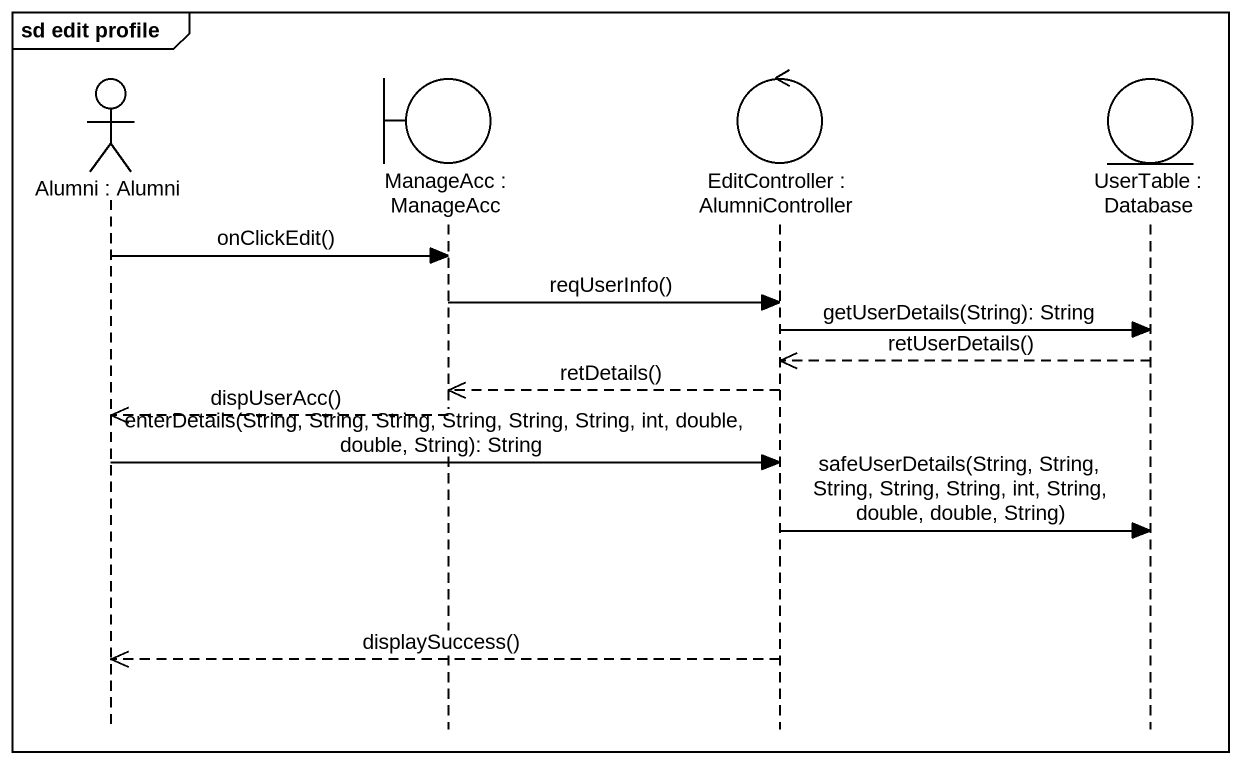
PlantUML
@startuml
mainframe sd edit profile
hide footbox
actor "Alumni : Alumni" as Alumni
boundary "ManageAcc : ManageAcc" as ManageAcc
control "EditController : AlumniController" as EditController
entity "UserTable : Database" as UserTable

Alumni -> ManageAcc : onClickEdit()
ManageAcc -> EditController : reqUserInfo()
EditController -> UserTable : getUserDetails(String): String
UserTable -->> EditController : retUserDetails()
EditController -->> ManageAcc : retDetails()
ManageAcc -->> Alumni : dispUserAcc()
Alumni -> EditController : enterDetails(String, String, String, String, String, String, int, double, double, String): String
EditController -> UserTable : safeUserDetails(String, String, String, String, String, int, String, double, double, String)
EditController -->> Alumni : displaySuccess()
@enduml
